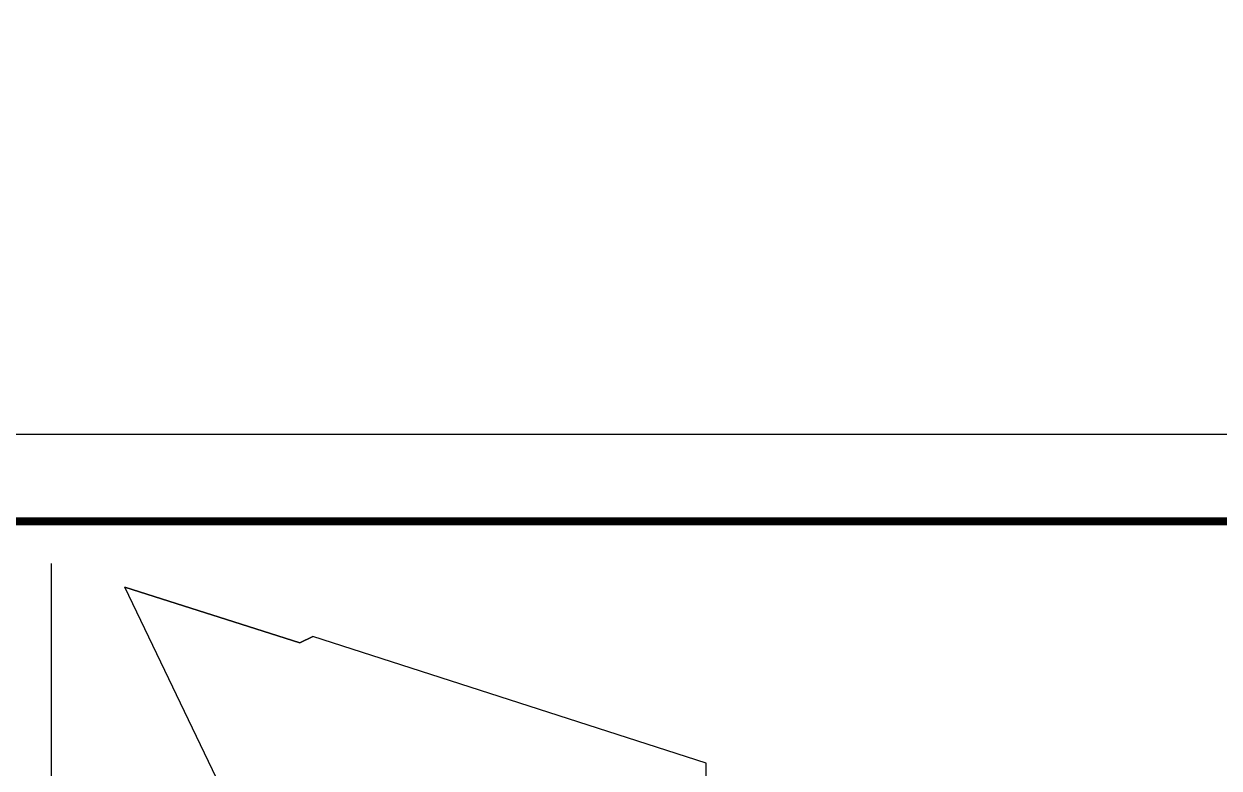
# Model space of a CAD drawing. Extents: x 23317406 to 24383751, y 42324270 to 43451021.
# Drawn here: x 24099892 to 24127362, y 43022051 to 43039150 of the extents above; entities that cross this region are included whole.
import ezdxf

# ---------------------------------------------------------------- set-up
doc = ezdxf.new("R2010")
doc.units = 0
doc.header["$MEASUREMENT"] = 0
doc.layers.get('0').update_dxf_attribs({"linetype": 'CONTINUOUS'})
for name, color, linetype in [('CT', 9, 'CONTINUOUS'), ('FRAME', 7, 'CONTINUOUS'), ('墙', 7, 'CONTINUOUS')]:
    doc.layers.add(name, color=color, linetype=linetype)

msp = doc.modelspace()

# ---------------------------------------------------------------- linework, layer by layer
msp.add_line((24100516.40227, 43026750.17807, -1), (24100516.40227, 43000350.17807, -1))
at = {"layer": 'CT', "color": 6, "linetype": 'ByBlock'}
for p, q in [((24102208.27192, 43026211.16192, -1), (24106236.98202, 43024930.83277, -1)), ((24106236.98202, 43024930.83277, -1), (24102208.27192, 43026211.16192, -1)), ((24104729.27942, 43020972.9702, -1), (24102208.27193, 43026211.16192, -1)), ((24106236.98202, 43024930.83277, -1), (24106532.09417, 43025076.65014, -1)), ((24106532.09417, 43025076.65014, -1), (24106236.98202, 43024930.83277, -1)), ((24115574.80997, 43022160.80225, -1), (24106532.09417, 43025076.65014, -1)), ((24115574.59883, 43021184.66258, -1), (24115574.80997, 43022160.80225, -1))]:
    msp.add_line(p, q, dxfattribs=at)
at = {"layer": 'FRAME'}
msp.add_lwpolyline([(23897901.89778, 42861519.9814), (23897901.89778, 43029719.9814), (24135701.89778, 43029719.9814), (24135701.89778, 42861519.9814)], close=True, dxfattribs=at)
at = {"layer": 'FRAME', "const_width": 180}
msp.add_lwpolyline([(23902901.89778, 42863519.9814), (23902901.89778, 43027719.9814), (24133701.89778, 43027719.9814), (24133701.89778, 42863519.9814)], close=True, dxfattribs=at)
at = {"layer": '墙', "ltscale": 5000}
for start, end in [(67.1172342395, 67.1172342395), (66.2587266313, 66.2587266313), (64.4772342395, 64.4772342395), (64.9387266313, 64.9387266313)]:
    msp.add_arc((23850578.58196, 42857442.58139), 533172.67138, start, end, dxfattribs=at)
at = {"layer": '墙'}
for centre, start, end in [((23850634.74669, 42857737.27781), 79.4743453394, 79.4743453394), ((23850639.30178, 42857736.37231), 78.1227654233, 78.1227654233), ((23850644.55659, 42857735.23786), 77.5606287088, 77.5606287088), ((23850649.0789, 42857734.18074), 76.2090487927, 76.2090487927)]:
    msp.add_arc(centre, 530172.67138, start, end, dxfattribs=at)

doc.saveas('drawing.dxf')
